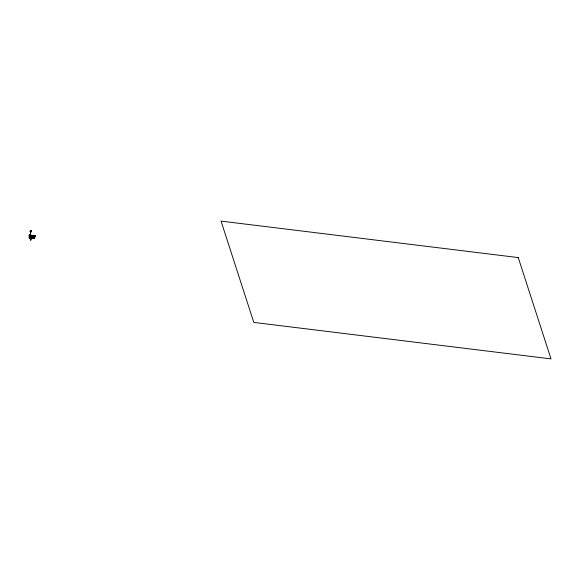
<?xml version="1.0" encoding="UTF-8"?>
<svg xmlns="http://www.w3.org/2000/svg" width="580" height="580" viewBox="0 0 580 580"><rect width="100%" height="100%" fill="white"/><g stroke="black" fill="none" stroke-linecap="round" stroke-linejoin="round"><path stroke-width="0.87" d="M29.21 235.03L29.022 235.611L29.486 235.379M30.74 238.779L30.784 237.713L30.733 239.004M35.133 235.661L35.213 236.161M35.068 235.929L34.633 235.792M30.385 237.459L30.262 238.126L30.276 237.481M31.791 235.864L31.864 235.299M31.624 235.755L31.559 235.299L31.472 235.77M30.102 236.372L30.928 230.412L31.523 231.84L29.95 231.645L30.928 230.412A1.907 1.856 -19.9 0 1 30.834 231.536L30.834 231.536M30.834 238.975L30.733 239.424L30.834 238.133M29.558 235.386L29.805 234.965L29.217 235.052M29.515 237.104C30.479 235.69 29.681 238.199 29.558 236.662M30.443 235.038L30.174 235.611M30.515 235.067C30.406 237.089 31.77 234.081 30.798 235.596L30.704 235.074L29.935 234.98L30.203 235.429M29.834 237.923L30.269 239.141L30.508 237.51L30.486 238.01M30.892 231.565L31.356 231.623L30.747 231.667M30.95 239.286L30.74 240.432L30.341 238.873M31.037 238.655L31.124 238.061M32.262 236.002L32.357 235.277L32.872 235.357L32.77 236.067L32.277 235.85M33.582 235.69C33.814 237.423 35.228 234.661 33.763 236.19M33.691 236.183L33.785 235.451L33.35 235.755M34.974 236.161L34.597 235.893M30.675 237.771C30.377 236.379 29.674 238.67 30.784 237.524M30.776 236.161C29.972 237.445 31.146 234.871 29.935 234.98M31.03 238.634L30.943 239.257M33.357 235.77C33.024 234.421 32.915 237.111 33.176 235.618L33.575 235.668M31.871 235.32L31.204 235.516L31.784 235.843M30.609 231.521L30.233 231.347M35.17 236.227L34.539 236.227L34.923 235.596M30.965 231.456L30.936 231.637M34.873 236.582L31.791 238.249L29.29 235.9M30.776 231.246L30.218 231.471L30.682 231.536M30.254 236.212L30.899 236.292M33.191 236.575L33.85 236.655M31.073 230.753L31.088 230.862A1.051 1.022 -19.9 0 1 31.023 231.34M29.312 235.792L29 237.909L34.583 238.59L34.887 236.473L29.312 235.792M32.437 236.93L32.966 238.126L34.387 237.735L33.865 236.56L32.437 236.93M30.805 236.952L31.516 237.118L30.805 236.952M518.252 257.585L221.052 221.111L253.793 322.415L551 358.889L518.252 257.585"/></g></svg>
